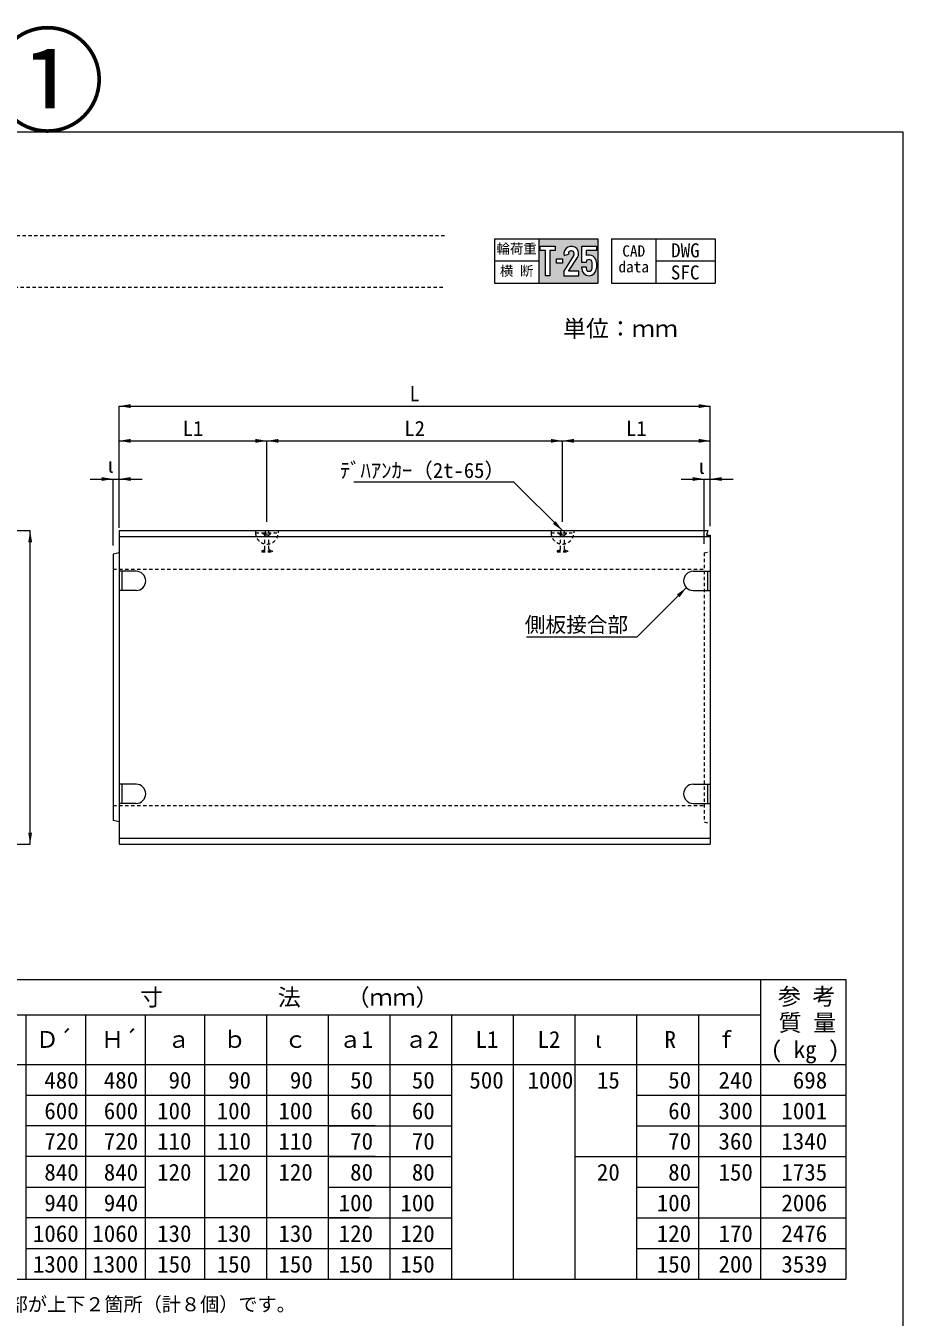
# Model space of a CAD drawing. Units: millimetres at full size; details may follow other scales. Extents: x 437 to 15013, y 6664 to 15633.
# Drawn here: x 3259 to 6227, y 11266 to 15633 of the extents above; entities that cross this region are included whole.
import ezdxf
from ezdxf.enums import TextEntityAlignment as Align

# ---------------------------------------------------------------- set-up
doc = ezdxf.new("R2010")
doc.units = ezdxf.units.MM
doc.header["$LTSCALE"] = 15
doc.linetypes.add('USER1', pattern=[1.35, 0.75, -0.6])
doc.layers.add('0_2', color=7, linetype='Continuous')
doc.layers.add('集水桝', color=7, linetype='Continuous')
for name, color, linetype, lineweight in [('_0-0_', 7, 'Continuous', 20), ('インサート', 3, 'USER1', 5), ('ハッチング', 7, 'Continuous', 5), ('寸法線', 7, 'Continuous', 9), ('本体', 2, 'Continuous', 20), ('枠', 5, 'Continuous', 5), ('補助線', 8, 'Continuous', 13)]:
    doc.layers.add(name, color=color, linetype=linetype, lineweight=lineweight)
doc.styles.add('ＭＳ ゴシック', font='')
doc.styles.get('ＭＳ ゴシック').set_extended_font_data('MS Gothic')

# ---------------------------------------------------------------- blocks, each defined once
blk = doc.blocks.new('filled_arrow')
at = {"color": 0, "linetype": 'Continuous', "lineweight": -2}
blk.add_solid([(7.5, 1.25), (0, 0), (7.5, -1.25)], dxfattribs=at)

msp = doc.modelspace()

# ---------------------------------------------------------------- hatches: boundary and pattern name
at = {"layer": 'ハッチング'}
h = msp.add_hatch(color=256, dxfattribs=at)
h.paths.add_polyline_path([(5194.41, 14763.18), (5194.41, 14913.18), (4994.41, 14913.18), (4994.41, 14763.18)])
h.paths.add_polyline_path([(5031.91, 14788.18), (5016.91, 14788.18), (5016.91, 14873.18), (4999.41, 14873.18), (4999.41, 14888.18), (5049.41, 14888.18), (5049.41, 14873.18), (5031.91, 14873.18)], flags=16)
h.paths.add_polyline_path([(5079.41, 14803.18), (5112.75, 14857.66, 0.53298), (5105.93, 14872.53, 0.53298), (5094.75, 14860.59), (5080.26, 14856.71, -0.5398), (5108.34, 14887.33, -0.5398), (5125.26, 14849.39), (5094.7, 14803.18), (5129.41, 14803.18), (5129.41, 14788.18), (5079.41, 14788.18)], flags=16)
h.paths.add_polyline_path([(5054.41, 14830.68), (5054.41, 14845.68), (5074.41, 14845.68), (5074.41, 14830.68)], flags=16)
h.paths.add_polyline_path([(5139.41, 14813.18), (5139.41, 14818.18), (5154.41, 14818.18), (5154.41, 14813.18, 1), (5174.41, 14813.18), (5174.41, 14833.18, 1), (5154.41, 14833.18), (5139.41, 14833.18), (5139.41, 14888.18), (5189.41, 14888.18), (5189.41, 14873.18), (5154.41, 14873.18), (5154.41, 14856.09, -0.54057), (5189.41, 14833.18), (5189.41, 14813.18, -0.41421), (5164.41, 14788.18, -0.41421)], flags=16)

# ---------------------------------------------------------------- linework, layer by layer
at = {"layer": '_0-0_'}
for p, q in [((2074.91, 12408.71), (5744.04, 12408.71)), ((5744.04, 12408.71), (5744.04, 11395.31)), ((5744.04, 12408.71), (6032.73, 12408.71)), ((6032.73, 12408.71), (6032.73, 11395.31)), ((2624.74, 12289.01), (5744.04, 12289.01)), ((3260.45, 11395.31), (3260.45, 12289.01)), ((3461.64, 11395.31), (3461.64, 12289.01)), ((3663.24, 11395.31), (3663.24, 12289.01)), ((3864.84, 11395.31), (3864.84, 12289.01)), ((4073.64, 11395.31), (4073.64, 12289.01)), ((4282.44, 11395.31), (4282.44, 12289.01)), ((4491.24, 11395.31), (4491.24, 12289.01)), ((4700.04, 11395.31), (4700.04, 12289.01)), ((4908.84, 11395.31), (4908.84, 12289.01)), ((5117.64, 11395.31), (5117.64, 12289.01)), ((5326.44, 11395.31), (5326.44, 12289.01)), ((5535.24, 11395.31), (5535.24, 12289.01)), ((2074.91, 12121.43), (5744.04, 12121.43)), ((5744.04, 12121.43), (6032.73, 12121.43)), ((3260.45, 12017.69), (4440.6, 12017.69)), ((4282.44, 12017.69), (4700.04, 12017.69)), ((5326.44, 12017.69), (6032.73, 12017.69)), ((4440.6, 11913.95), (3260.45, 11913.95)), ((4282.44, 11913.95), (4700.04, 11913.95)), ((5326.44, 11913.95), (6032.73, 11913.95)), ((4440.6, 11810.21), (3260.45, 11810.21)), ((4282.44, 11810.21), (4700.04, 11810.21)), ((5117.64, 11810.21), (6032.73, 11810.21)), ((3260.45, 11706.47), (3663.24, 11706.47)), ((4282.44, 11706.47), (4700.04, 11706.47)), ((5326.44, 11706.47), (5535.24, 11706.47)), ((5744.04, 11706.47), (6032.73, 11706.47)), ((4420.59, 11602.79), (3260.45, 11602.79)), ((4282.44, 11602.79), (4700.04, 11602.79)), ((5326.44, 11602.79), (6032.73, 11602.79)), ((3260.45, 11498.99), (4700.04, 11498.99)), ((5326.44, 11498.99), (6032.73, 11498.99)), ((2074.91, 11395.31), (5744.04, 11395.31)), ((5744.04, 11395.31), (6032.73, 11395.31))]:
    msp.add_line(p, q, dxfattribs=at)
at = {"layer": 'インサート', "lineweight": 9}
for p, q in [((4035.85, 13926.16), (4112.85, 13926.16)), ((4035.85, 13926.16), (4035.85, 13919.16)), ((4035.85, 13919.16), (4112.85, 13919.16)), ((4061.85, 13919.16), (4086.85, 13919.16)), ((4061.85, 13919.16), (4061.85, 13915.16)), ((4067.35, 13912.16), (4061.85, 13915.16)), ((4061.85, 13915.16), (4086.85, 13915.16)), ((4067.35, 13912.16), (4081.35, 13912.16)), ((4067.35, 13863.28), (4067.35, 13912.16)), ((4068.35, 13926.16), (4068.35, 13919.16)), ((4080.35, 13926.16), (4080.35, 13919.16)), ((4081.35, 13912.16), (4086.85, 13915.16)), ((4081.35, 13863.28), (4081.35, 13912.16)), ((4086.85, 13919.16), (4086.85, 13915.16)), ((4112.85, 13926.16), (4112.85, 13919.16)), ((5035.81, 13926.16), (5112.81, 13926.16)), ((5035.81, 13926.16), (5035.81, 13919.16)), ((5035.81, 13919.16), (5112.81, 13919.16)), ((5061.81, 13919.16), (5086.81, 13919.16)), ((5061.81, 13919.16), (5061.81, 13915.16)), ((5067.31, 13912.16), (5061.81, 13915.16)), ((5061.81, 13915.16), (5086.81, 13915.16)), ((5067.31, 13912.16), (5081.31, 13912.16)), ((5067.31, 13863.28), (5067.31, 13912.16)), ((5068.31, 13926.16), (5068.31, 13919.16)), ((5080.31, 13926.16), (5080.31, 13919.16)), ((5081.31, 13912.16), (5086.81, 13915.16)), ((5081.31, 13863.28), (5081.31, 13912.16)), ((5086.81, 13919.16), (5086.81, 13915.16)), ((5112.81, 13926.16), (5112.81, 13919.16)), ((4065.13, 13860.38), (4056.85, 13858.16)), ((4056.85, 13858.16), (4056.85, 13854.16)), ((4056.85, 13858.16), (4091.85, 13858.16)), ((4056.85, 13854.16), (4091.85, 13854.16)), ((4083.57, 13860.38), (4091.85, 13858.16)), ((4091.85, 13858.16), (4091.85, 13854.16)), ((5065.09, 13860.38), (5056.81, 13858.16)), ((5056.81, 13858.16), (5056.81, 13854.16)), ((5056.81, 13858.16), (5091.81, 13858.16)), ((5056.81, 13854.16), (5091.81, 13854.16)), ((5083.53, 13860.38), (5091.81, 13858.16)), ((5091.81, 13858.16), (5091.81, 13854.16))]:
    msp.add_line(p, q, dxfattribs=at)
for centre, radius, start, end in [((4074.35, 13919.16), 38.5, 180, 0), ((5074.31, 13919.16), 38.5, 180, 0), ((4064.35, 13863.28), 3, 284.9984, 0), ((4084.35, 13863.28), 3, 180, 255.00238), ((5064.31, 13863.28), 3, 284.9984, 0), ((5084.31, 13863.28), 3, 180, 255.00238)]:
    msp.add_arc(centre, radius, start, end, dxfattribs=at)
at = {"layer": 'ハッチング', "lineweight": 20}
for p, q in [((4844.41, 14913.18), (4844.41, 14763.18)), ((4844.41, 14913.18), (5194.41, 14913.18)), ((4994.41, 14913.18), (4994.41, 14763.18)), ((5194.41, 14913.18), (5194.41, 14763.18)), ((5240.63, 14913.18), (5240.63, 14763.18)), ((5240.63, 14913.18), (5590.63, 14913.18)), ((5390.63, 14913.18), (5390.63, 14763.18)), ((5590.63, 14913.18), (5590.63, 14763.18)), ((4844.41, 14838.18), (4994.41, 14838.18)), ((5390.63, 14838.18), (5590.63, 14838.18)), ((4844.41, 14763.18), (5194.41, 14763.18)), ((5240.63, 14763.18), (5590.63, 14763.18))]:
    msp.add_line(p, q, dxfattribs=at)
at = {"layer": 'ハッチング'}
for p, q in [((5080.26, 14856.71), (5094.75, 14860.59)), ((5154.41, 14818.18), (5154.41, 14813.18)), ((5174.41, 14813.18), (5174.41, 14833.18)), ((5189.41, 14833.18), (5189.41, 14813.18))]:
    msp.add_line(p, q, dxfattribs=at)
for points in [[(5016.91, 14788.18), (5016.91, 14873.18), (4999.41, 14873.18), (4999.41, 14888.18), (5049.41, 14888.18), (5049.41, 14873.18), (5031.91, 14873.18), (5031.91, 14788.18)], [(5054.41, 14845.68), (5074.41, 14845.68), (5074.41, 14830.68), (5054.41, 14830.68)]]:
    msp.add_lwpolyline(points, close=True, dxfattribs=at)
for points in [[(5112.75, 14857.66), (5079.41, 14803.18), (5079.41, 14788.18), (5129.41, 14788.18), (5129.41, 14803.18), (5094.7, 14803.18), (5125.26, 14849.39)], [(5154.41, 14833.18), (5139.41, 14833.18), (5139.41, 14888.18), (5189.41, 14888.18), (5189.41, 14873.18), (5154.41, 14873.18), (5154.41, 14856.09)], [(5139.41, 14813.18), (5139.41, 14818.18), (5154.41, 14818.18)]]:
    msp.add_lwpolyline(points, dxfattribs=at)
for centre, radius, start, end in [((5104.35, 14862.8), 24.85, 327.32155, 194.20268), ((5104.35, 14862.8), 9.85, 328.53575, 192.98848), ((5164.41, 14833.18), 25, 0, 113.57818), ((5164.41, 14813.18), 25, 180, 0), ((5164.41, 14833.18), 10, 0, 180), ((5164.41, 14813.18), 10, 180, 0)]:
    msp.add_arc(centre, radius, start, end, dxfattribs=at)
at = {"layer": '寸法線', "linetype": 'USER1'}
for p, q in [((4675.81, 14922.5), (466.35, 14922.5)), ((466.35, 14749.1), (4676.81, 14749.1))]:
    msp.add_line(p, q, dxfattribs=at)
at = {"layer": '寸法線'}
for p, q in [((3574.37, 14347.22), (5574.29, 14347.22)), ((3574.37, 13956.16), (3574.37, 14347.22)), ((5574.29, 13941.16), (5574.29, 14347.22)), ((3574.37, 14229.83), (4074.35, 14229.83)), ((3574.37, 13956.16), (3574.37, 14229.83)), ((4074.35, 13956.16), (4074.35, 14229.83)), ((4074.35, 14229.83), (5074.31, 14229.83)), ((4074.35, 13956.16), (4074.35, 14229.83)), ((5074.31, 13956.16), (5074.31, 14229.83)), ((5074.31, 14229.83), (5574.29, 14229.83)), ((5074.31, 13956.16), (5074.31, 14229.83)), ((5574.29, 13941.16), (5574.29, 14229.83)), ((3476.37, 14100.66), (3652.37, 14100.66)), ((3554.37, 13876.16), (3554.37, 14100.66)), ((3574.37, 13936.17), (3574.37, 14100.66)), ((5476.29, 14100.66), (5652.29, 14100.66)), ((5554.29, 13881.16), (5554.29, 14100.66)), ((5574.29, 13941.16), (5574.29, 14100.66)), ((2916.41, 13926.16), (3273.41, 13926.16)), ((3273.41, 12866.2), (3273.41, 13926.16)), ((2916.41, 12866.2), (3273.41, 12866.2))]:
    msp.add_line(p, q, dxfattribs=at)
for points in [[(5074.31, 13926.16), (4910.3, 14090.17), (4368.81, 14090.17)], [(5493.78, 13733.36), (5326.56, 13566.14), (4952.27, 13566.14)]]:
    msp.add_lwpolyline(points, dxfattribs=at)
at = {"layer": '本体'}
for p, q in [((3574.37, 13926.16), (3574.37, 12866.21)), ((3574.37, 13926.16), (5566.29, 13926.16)), ((5566.29, 13926.16), (5562.29, 13911.16)), ((5562.29, 13911.16), (5574.29, 13911.16)), ((5574.29, 13911.16), (5574.29, 12866.21)), ((3574.37, 13851.16), (3554.37, 13846.16)), ((3554.37, 13846.16), (3554.37, 12946.2)), ((3574.37, 12941.2), (3554.37, 12946.2)), ((3574.37, 12866.21), (5574.29, 12866.21))]:
    msp.add_line(p, q, dxfattribs=at)
at = {"layer": '本体', "lineweight": 5}
for p, q in [((3574.37, 13906.17), (5574.29, 13906.17)), ((3574.37, 12886.21), (5574.29, 12886.21))]:
    msp.add_line(p, q, dxfattribs=at)
at = {"layer": '本体', "linetype": 'USER1', "lineweight": 9}
for p, q in [((5554.29, 13851.16), (5574.29, 13856.17)), ((5554.29, 13851.16), (5554.29, 12941.2)), ((3554.37, 13796.17), (5554.29, 13796.17)), ((3554.37, 12996.2), (5554.29, 12996.2)), ((5554.29, 12941.2), (5574.29, 12936.2))]:
    msp.add_line(p, q, dxfattribs=at)
at = {"layer": '本体', "lineweight": 9}
for p, q in [((3631.97, 13788.67), (3574.37, 13788.67)), ((3583.6, 13788.67), (3583.6, 13723.67)), ((3664.37, 13756.07), (3664.37, 13756.27)), ((5484.29, 13756.27), (5484.29, 13756.07)), ((5516.69, 13788.67), (5574.29, 13788.67)), ((5565.06, 13788.67), (5565.06, 13723.67)), ((3631.97, 13723.67), (3574.37, 13723.67)), ((5516.69, 13723.67), (5574.29, 13723.67)), ((3631.97, 13068.69), (3574.37, 13068.69)), ((3583.6, 13068.69), (3583.6, 13003.7)), ((5516.69, 13068.69), (5574.29, 13068.69)), ((5565.06, 13068.69), (5565.06, 13003.7)), ((3664.37, 13036.1), (3664.37, 13036.29)), ((5484.29, 13036.1), (5484.29, 13036.29)), ((3631.97, 13003.7), (3574.37, 13003.7)), ((5516.69, 13003.7), (5574.29, 13003.7))]:
    msp.add_line(p, q, dxfattribs=at)
for centre, start, end in [((3631.97, 13756.27), 0, 90), ((3631.97, 13756.07), 270, 0), ((5516.69, 13756.27), 90, 180), ((5516.69, 13756.07), 180, 270), ((3631.97, 13036.29), 0, 90), ((5516.69, 13036.29), 90, 180), ((3631.97, 13036.1), 270, 0), ((5516.69, 13036.1), 180, 270)]:
    msp.add_arc(centre, 32.4, start, end, dxfattribs=at)
at = {"layer": '枠', "lineweight": 20}
for p, q in [((6227.2, 15273.7), (437.2, 15273.7)), ((6227.2, 6873.7), (6227.2, 15273.7))]:
    msp.add_line(p, q, dxfattribs=at)

# ---------------------------------------------------------------- block references
at = {"layer": '寸法線', "xscale": 5.2, "yscale": 5.2}
for p in [(3574.37, 14347.22), (3574.37, 14229.83), (4074.35, 14229.83), (5074.31, 14229.83), (3574.37, 14100.66), (5574.29, 14100.66)]:
    msp.add_blockref('filled_arrow', p, dxfattribs=at)
for p, rotation in [((5574.29, 14347.22), 180), ((4074.35, 14229.83), 180), ((5074.31, 14229.83), 180), ((5574.29, 14229.83), 180), ((3554.37, 14100.66), 180), ((5554.29, 14100.66), 180), ((5074.31, 13926.16), 135), ((3273.41, 13926.16), 270), ((5493.78, 13733.36), 225), ((3273.41, 12866.2), 90)]:
    msp.add_blockref('filled_arrow', p, dxfattribs=dict(at, rotation=rotation))

# ---------------------------------------------------------------- texts
at = {"layer": '0_2', "style": 'ＭＳ ゴシック'}
msp.add_text('注(1) 呼び名６００以上は、側版接合部が上下２箇所（計８個）です。', height=47.47, dxfattribs=at).set_placement((2100.56, 11333.8), align=Align.TOP_LEFT)
at = {"layer": '_0-0_', "style": 'ＭＳ ゴシック'}
for s, p in [('単位：ｍｍ', (5076.21, 14563.87)), ('寸\u3000\u3000\u3000\u3000\u3000法\u3000\u3000（ｍｍ）', (3644.99, 12302.59)), ('参 考', (5803.6, 12305.39)), ('質 量', (5806.03, 12216.81)), ('Ｄ´', (3292.43, 12160.11)), ('Ｈ´', (3513.28, 12160.11)), ('ｂ', (3926.56, 12160.11)), ('ａ1', (4316.75, 12160.11)), ('ａ2', (4539.75, 12160.11)), ('L1', (4780.15, 12160.11)), ('L2', (4989.9, 12160.11)), ('R', (5419.72, 12160.11)), ('f', (5609.7, 12160.11)), ('ａ', (3736.73, 12160.11)), ('ｃ', (4132.04, 12160.11)), ('ι', (5184.54, 12160.11)), ('( kg )', (5779.26, 12125.94)), (' 480', (3282.65, 12022.39)), (' 480', (3483.84, 12022.39)), (' 90', (3702.99, 12022.39)), (' 90', (3904.59, 12022.39)), (' 90', (4113.39, 12022.39)), (' 50', (4317.24, 12022.39)), (' 50', (4526.04, 12022.39)), ('500', (4759.46, 12022.39)), ('1000', (4956.15, 12022.39)), (' 50', (5393.48, 12022.39)), ('240', (5602.28, 12022.39)), (' 698', (5815.06, 12022.39)), ('15', (5190.98, 12022.39)), (' 600', (3282.65, 11918.65)), (' 600', (3483.84, 11918.65)), ('100', (3702.99, 11918.65)), ('100', (3904.59, 11918.65)), ('100', (4113.39, 11918.65)), (' 60', (4317.24, 11918.65)), (' 60', (4526.04, 11918.65)), (' 60', (5393.48, 11918.65)), ('300', (5602.28, 11918.65)), ('1001', (5815.06, 11918.65)), (' 720', (3282.65, 11816.05)), (' 720', (3483.84, 11816.05)), ('110', (3702.99, 11816.05)), ('110', (3904.59, 11816.05)), ('110', (4113.39, 11816.05)), (' 70', (4317.24, 11816.05)), (' 70', (4526.04, 11816.05)), (' 70', (5393.48, 11816.05)), ('360', (5602.28, 11816.05)), ('1340', (5815.06, 11816.05)), (' 840', (3282.65, 11711.16)), (' 840', (3483.84, 11711.16)), ('120', (3702.99, 11711.16)), ('120', (3904.59, 11711.16)), ('120', (4113.39, 11711.16)), (' 80', (4317.24, 11711.16)), (' 80', (4526.04, 11711.16)), ('20', (5190.98, 11711.17)), (' 80', (5393.48, 11711.16)), ('150', (5602.28, 11711.16)), ('1735', (5815.06, 11711.16)), (' 940', (3282.65, 11607.48)), (' 940', (3483.84, 11607.48)), ('100', (4317.24, 11607.48)), ('100', (4526.04, 11607.48)), ('100', (5393.48, 11607.48)), ('2006', (5815.06, 11607.48)), ('1060', (3282.65, 11503.8)), ('1060', (3483.84, 11503.8)), ('130', (3702.99, 11503.8)), ('130', (3904.59, 11503.8)), ('130', (4113.39, 11503.8)), ('120', (4317.24, 11503.8)), ('120', (4526.04, 11503.8)), ('120', (5393.48, 11503.8)), ('170', (5602.28, 11503.8)), ('2476', (5815.06, 11503.8)), ('1300', (3282.65, 11400.12)), ('1300', (3483.84, 11400.12)), ('150', (3702.99, 11400.12)), ('150', (3904.59, 11400.12)), ('150', (4113.39, 11400.12)), ('150', (4317.24, 11400.12)), ('150', (4526.04, 11400.12)), ('150', (5393.48, 11400.12)), ('200', (5602.28, 11400.12)), ('3539', (5815.06, 11400.12))]:
    msp.add_text(s, height=56.96, dxfattribs=at).set_placement(p, align=Align.BOTTOM_LEFT)
at = {"layer": 'ハッチング', "style": 'ＭＳ ゴシック'}
for s, p in [('輪荷重', (4919.41, 14879.38)), ('横 断', (4919.41, 14804.38))]:
    msp.add_text(s, height=33.23, dxfattribs=at).set_placement(p, align=Align.MIDDLE_CENTER)
for s, p in [('CAD', (5276.78, 14890.74)), ('data', (5263.83, 14837.41))]:
    msp.add_text(s, height=37.98, dxfattribs=at).set_placement(p, align=Align.TOP_LEFT)
at = {"layer": '寸法線', "style": 'ＭＳ ゴシック'}
for s, p in [('L', (4574.33, 14389.22)), ('L1', (3824.36, 14271.83)), ('L2', (4574.33, 14271.83)), ('L1', (5324.3, 14271.83)), ('ι', (3545.52, 14147.84)), ('ι', (5545, 14143.89))]:
    msp.add_text(s, height=51.27, dxfattribs=at).set_placement(p, align=Align.MIDDLE_CENTER)
for s, p in [('ﾃﾞﾊｱﾝｶｰ（2t-65）', (4880.3, 14155.52)), ('側板接合部', (5296.56, 13633.95))]:
    msp.add_text(s, height=51.27, dxfattribs=at).set_placement(p, align=Align.TOP_RIGHT)
at = {"layer": '補助線', "color": 1, "style": 'ＭＳ ゴシック'}
msp.add_text('①', height=284.8, dxfattribs=at).set_placement((3332.2, 15219.08), align=Align.BOTTOM_CENTER)
at = {"layer": '集水桝', "style": 'ＭＳ ゴシック'}
for s, p in [('DWG', (5441.91, 14836.03)), ('SFC', (5441.05, 14761.32))]:
    msp.add_text(s, height=47.47, dxfattribs=at).set_placement(p, align=Align.BOTTOM_LEFT)

doc.saveas('drawing.dxf')
